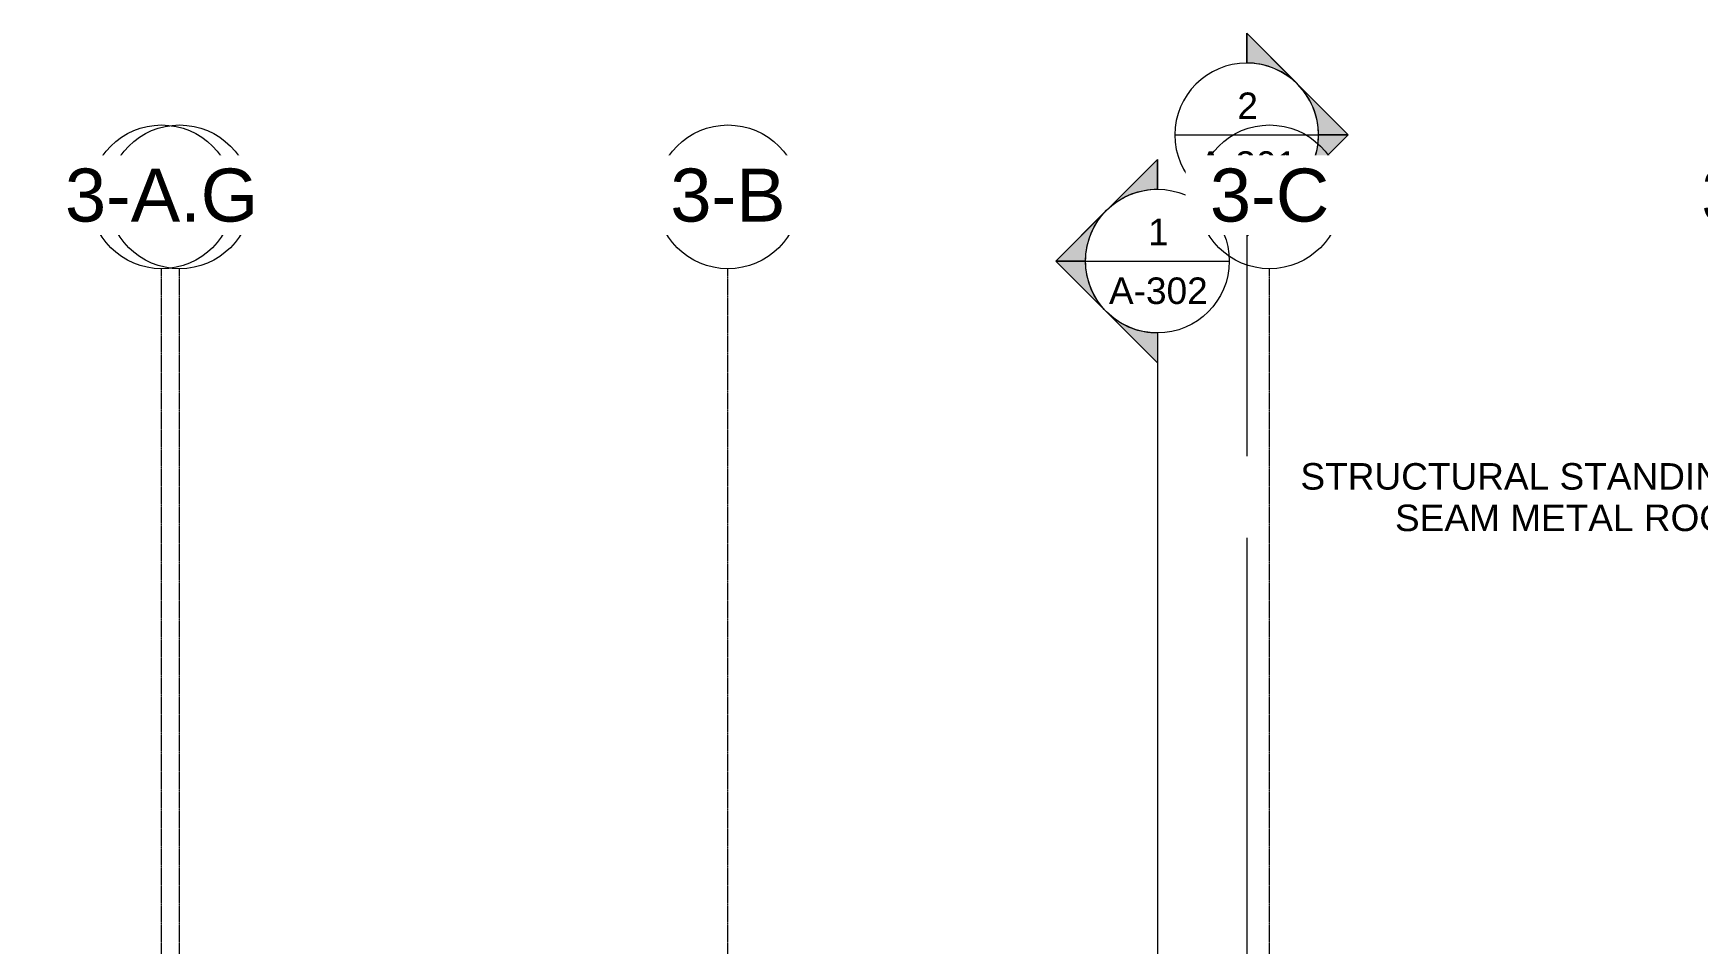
# Model space of a CAD drawing. Header units: inches. Extents: x 20478 to 36715, y -248 to 750.
# Drawn here: x 23948 to 24689, y 273 to 679 of the extents above; entities that cross this region are included whole.
import ezdxf

# ---------------------------------------------------------------- set-up
doc = ezdxf.new("R2010")
doc.units = ezdxf.units.IN
doc.header["$MEASUREMENT"] = 0
doc.linetypes.add('Grid Line 1_2_', pattern=[0.875, 0.5, -0.125, 0.125, -0.125])
for name, color, linetype, lineweight in [('G-ANNO-SYMB', 111, 'Continuous', 9), ('G-ANNO-TEXT', 231, 'Continuous', 9), ('S-GRID', 1, 'Continuous', 9), ('S-GRID-IDEN', 1, 'Continuous', 9)]:
    doc.layers.add(name, color=color, linetype=linetype, lineweight=lineweight)
doc.styles.add('Arial', font='arial.ttf', dxfattribs={"height": 23.60479})
doc.styles.add('Arial_1', font='arial.ttf', dxfattribs={"height": 11.802395})

# ---------------------------------------------------------------- blocks, each defined once
blk = doc.blocks.new('Section - Section Head - Filled-1526-Elevation - South')
at = {"layer": 'G-ANNO-SYMB'}
h = blk.add_hatch(color=256, dxfattribs=at)
edge = h.paths.add_edge_path(flags=0)
edge.add_arc((25498.9, 577.16), 32.04, 47.9216, 90)
edge.add_line((25498.9, 609.2), (25498.9, 622.41))
edge.add_line((25498.9, 622.41), (25520.37, 600.94))
h = blk.add_hatch(color=256, dxfattribs=at)
edge = h.paths.add_edge_path(flags=0)
edge.add_line((25521.53, 599.78), (25544.15, 577.16))
edge.add_line((25544.15, 577.16), (25530.9, 577.16))
edge.add_arc((25498.9, 577.16), 32, 0, 45)
h = blk.add_hatch(color=256, dxfattribs=at)
edge = h.paths.add_edge_path(flags=0)
edge.add_arc((25498.9, 577.16), 32, 315, 360)
edge.add_line((25530.9, 577.16), (25544.15, 577.16))
edge.add_line((25544.15, 577.16), (25521.53, 554.53))
h = blk.add_hatch(color=256, dxfattribs=at)
edge = h.paths.add_edge_path(flags=0)
edge.add_line((25520.37, 553.37), (25498.9, 531.9))
edge.add_line((25498.9, 531.9), (25498.9, 545.12))
edge.add_arc((25498.9, 577.16), 32.04, 270, 312.0784)
for p, q in [((25544.15, 577.16), (25498.9, 622.41)), ((25498.9, 609.16), (25498.9, 622.41)), ((25520.37, 600.94), (25498.9, 622.41)), ((25498.9, 622.41), (25498.9, 609.2)), ((25544.15, 577.16), (25521.53, 599.78)), ((25544.15, 577.16), (25498.9, 531.9)), ((25521.53, 554.53), (25544.15, 577.16)), ((25530.9, 577.16), (25544.15, 577.16)), ((25544.15, 577.16), (25530.9, 577.16)), ((25498.9, 531.9), (25520.37, 553.37)), ((25498.9, 545.16), (25498.9, 531.9)), ((25498.9, 545.12), (25498.9, 531.9))]:
    blk.add_line(p, q, dxfattribs=at)
for radius, start, end in [(32, 90, 270), (32.04, 47.9216, 90), (32, 270, 90), (32, 0, 45), (32, 315, 360), (32.04, 270, 312.0784)]:
    blk.add_arc((25498.9, 577.16), radius, start, end, dxfattribs=at)
blk = doc.blocks.new('Grid - Grid Head - Circle-14747-Elevation - South')
at = {"layer": 'S-GRID-IDEN'}
blk.add_circle((23085.89, 605.76), 32, dxfattribs=at)

msp = doc.modelspace()

# ---------------------------------------------------------------- linework, layer by layer
at = {"layer": 'G-ANNO-SYMB'}
for p, q in [((24456.26571, 633.30847), (24520.26571, 633.30847)), ((24488.26571, 601.30847), (24488.26571, -54.81697)), ((24416.49754, 577.15708), (24480.49754, 577.15708)), ((24448.49754, 545.15708), (24448.49754, -54.81697))]:
    msp.add_line(p, q, dxfattribs=at)
at = {"layer": 'S-GRID', "linetype": 'Grid Line 1_2_'}
for p, q in [((24004.96415, -132), (24004.96415, 573.76478)), ((24012.96415, -132), (24012.96415, 573.76478)), ((24257.21415, -132), (24257.21415, 573.76478))]:
    msp.add_line(p, q, dxfattribs=at)

# ---------------------------------------------------------------- block references
at = {"layer": 'G-ANNO-SYMB'}
msp.add_blockref('Section - Section Head - Filled-1526-Elevation - South', (-1010.63396, 56.1514), dxfattribs=at)
at = {"layer": 'G-ANNO-SYMB', "extrusion": (0, 0, -1)}
msp.add_blockref('Section - Section Head - Filled-1526-Elevation - South', (-49947.39721, 0), dxfattribs=at)
at = {"layer": 'S-GRID-IDEN'}
for p in [(927.07392, 0), (1171.32392, 0), (1412.57392, 0)]:
    msp.add_blockref('Grid - Grid Head - Circle-14747-Elevation - South', p, dxfattribs=at)

# ---------------------------------------------------------------- texts
at = {"layer": 'G-ANNO-SYMB', "attachment_point": 2, "line_spacing_factor": 0.938532, "style": 'Arial_1'}
for s, insert, char_height, width in [('2', (24488.67554, 652.20064), 11.8024, 10.944), ('A-301', (24488.67554, 626.01898), 11.802395, 52.416), ('1', (24448.90737, 596.04924), 11.8024, 10.944), ('A-302', (24448.90737, 569.86758), 11.802395, 52.416)]:
    msp.add_mtext(s, dxfattribs=dict(at, insert=insert, char_height=char_height, width=width))
at = {"layer": 'S-GRID-IDEN', "insert": (24724.70799, 618.34727), "char_height": 23.60479, "width": 120.096, "attachment_point": 2, "line_spacing_factor": 0.938532, "style": 'Arial', "bg_fill": 3, "box_fill_scale": 1.25, "bg_fill_color": 0, "bg_fill_transparency": 0}
msp.add_mtext('1-13.G', dxfattribs=at)

# ---------------------------------------------------------------- next in the draw order: texts
at = {"layer": 'G-ANNO-TEXT', "color": 145, "insert": (24712.77489, 487.22294), "char_height": 11.8023952, "width": 238.32, "attachment_point": 3, "line_spacing_factor": 0.938532, "style": 'Arial_1', "bg_fill": 3, "box_fill_scale": 1.25, "bg_fill_color": 0, "bg_fill_transparency": 0}
msp.add_mtext('STRUCTURAL STANDING\\PSEAM METAL ROOF', dxfattribs=at)
at = {"layer": 'S-GRID-IDEN', "char_height": 23.60479, "attachment_point": 2, "line_spacing_factor": 0.938532, "style": 'Arial', "bg_fill": 3, "box_fill_scale": 1.25, "bg_fill_color": 0, "bg_fill_transparency": 0}
for s, insert, width in [('3-A', (24012.95799, 618.34727), 61.056), ('3-B', (24257.20799, 618.34727), 61.056), ('3-C', (24498.45799, 618.34727), 63.072), ('3-D.G', (24734.70799, 618.34727), 104.544)]:
    msp.add_mtext(s, dxfattribs=dict(at, insert=insert, width=width))

# ---------------------------------------------------------------- next in the draw order: linework, layer by layer
at = {"layer": 'S-GRID', "linetype": 'Grid Line 1_2_'}
msp.add_line((24498.46415, -132), (24498.46415, 573.76478), dxfattribs=at)

# ---------------------------------------------------------------- next in the draw order: block references
at = {"layer": 'S-GRID-IDEN'}
msp.add_blockref('Grid - Grid Head - Circle-14747-Elevation - South', (919.07392, 0), dxfattribs=at)

# ---------------------------------------------------------------- next in the draw order: texts
at = {"layer": 'S-GRID-IDEN', "insert": (24004.95799, 618.34727), "char_height": 23.60479, "width": 102.528, "attachment_point": 2, "line_spacing_factor": 0.938532, "style": 'Arial', "bg_fill": 3, "box_fill_scale": 1.25, "bg_fill_color": 0, "bg_fill_transparency": 0}
msp.add_mtext('3-A.G', dxfattribs=at)

doc.saveas('drawing.dxf')
